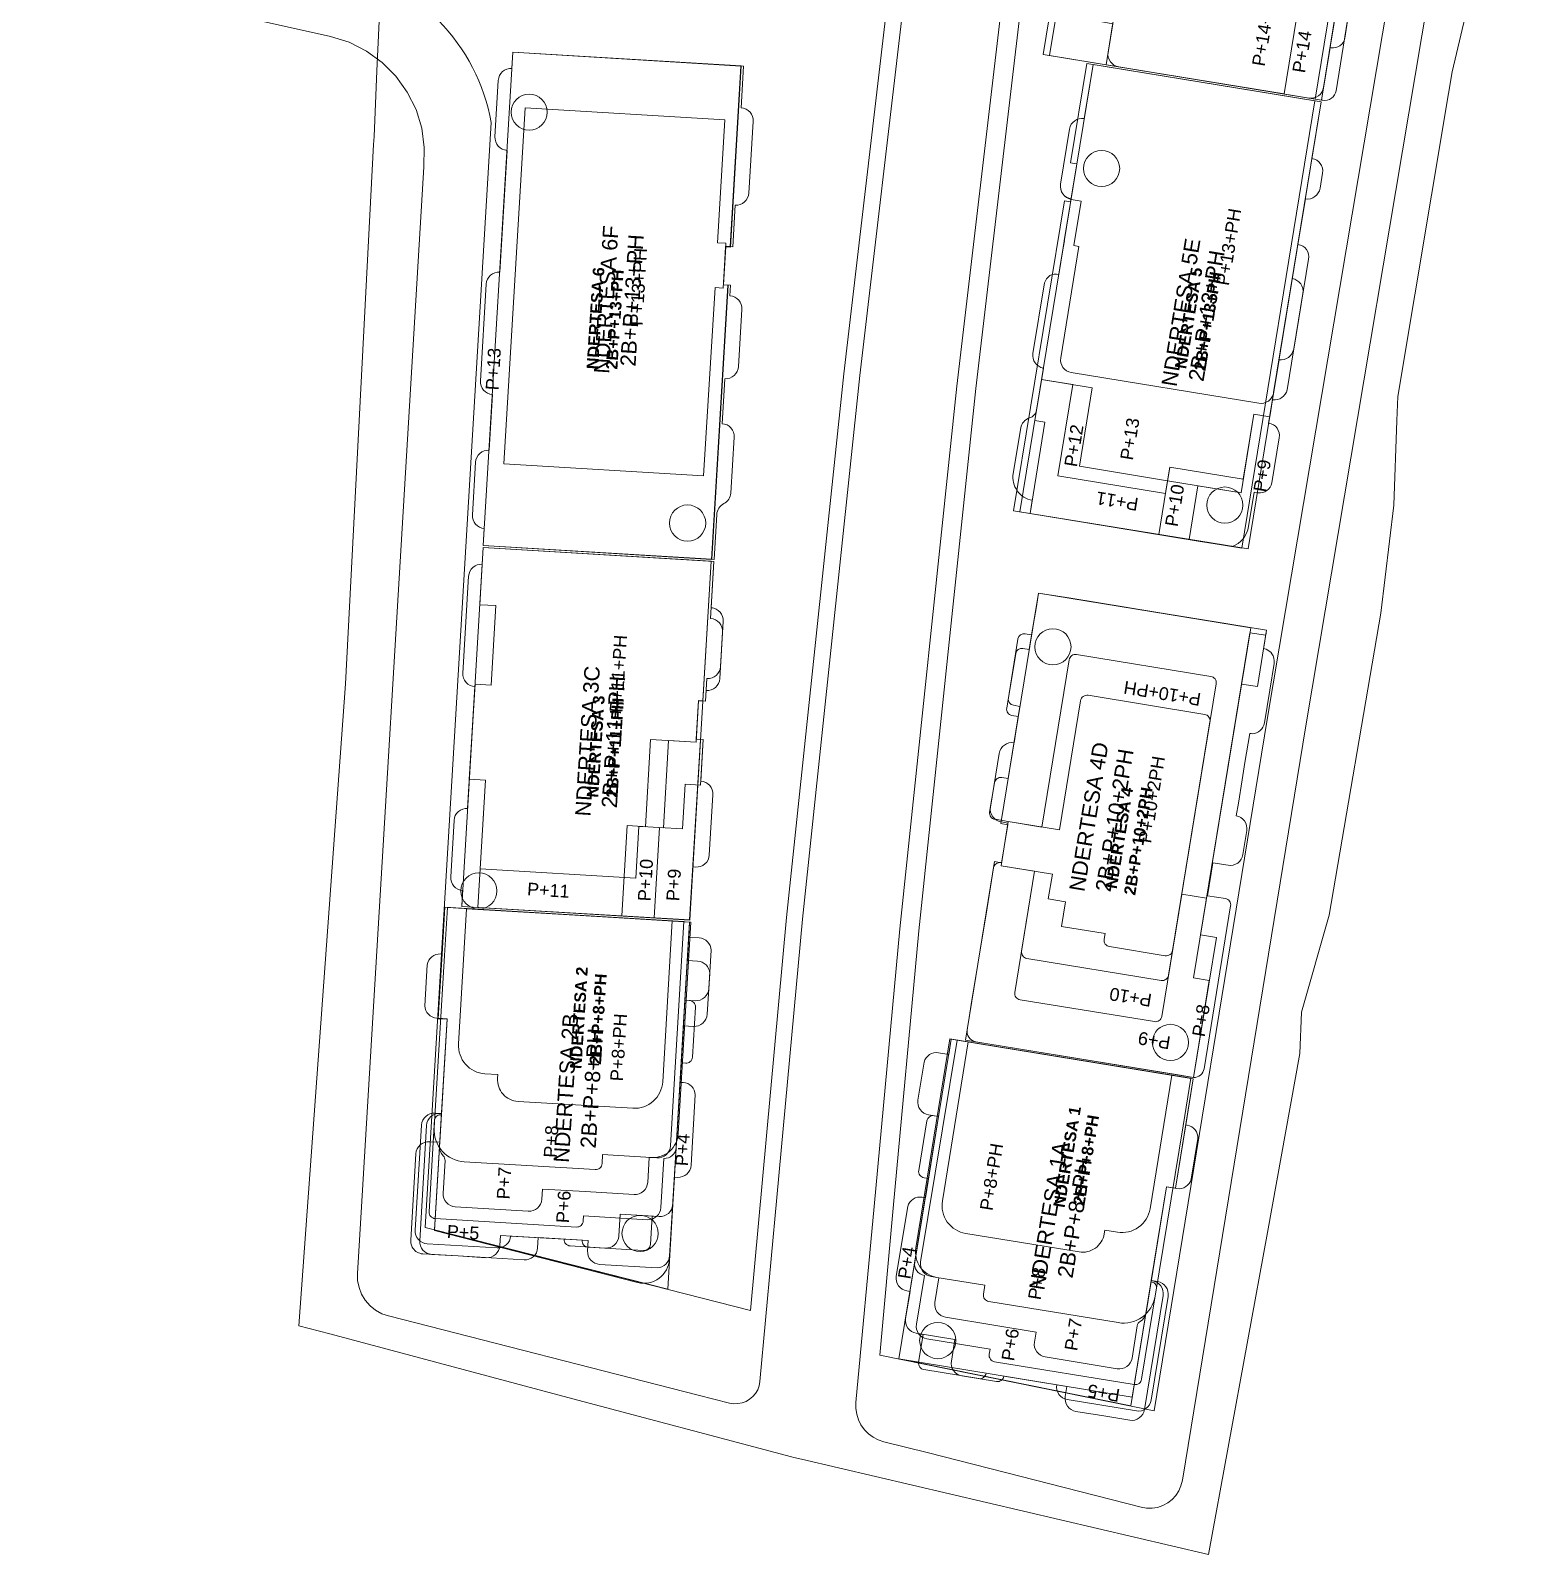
# Model space of a CAD drawing. Header units: metres. Extents: x 7511332 to 7511470, y 4692177 to 4692416.
# Drawn here: x 7511332.3 to 7511448.2, y 4692176.9 to 4692295.6 of the extents above; entities that cross this region are included whole.
import ezdxf

# ---------------------------------------------------------------- set-up
doc = ezdxf.new("R2010")
doc.units = ezdxf.units.M
doc.linetypes.add('Long Dashed', pattern=[5291.666508, 3174.999952, -2116.666555])
for name, color, linetype, lineweight, true_color in [('2D Drafting - General_Pen_No__106', 171, 'Continuous', 0, 0xaaaaff), ('2D Drafting - General_Pen_No__112', 7, 'Continuous', 0, 0xd5aaaa), ('A - Situacioni_Pen_No__103', 7, 'Continuous', 0, 0xffcc99), ('A - Situacioni_Pen_No__104', 7, 'Continuous', 0, 0x96e196), ('Drawing & Figure_Pen_No__112', 7, 'Continuous', 0, 0xd5aaaa)]:
    doc.layers.add(name, color=color, linetype=linetype, lineweight=lineweight, true_color=true_color)
for name, color, linetype, lineweight in [('A - Ndertesa 5 - 2D Drafting - General_Pen_No__20', 1, 'Continuous', 0), ('A - Situacioni 2D_Pen_No__42', 8, 'Continuous', 0), ('etazhat', 8, 'Continuous', 0), ('ParcRePo', 7, 'Continuous', 0), ('perdhesa projekt', 1, 'Continuous', 0), ('urbanizem', 1, 'Continuous', 0)]:
    doc.layers.add(name, color=color, linetype=linetype, lineweight=lineweight)
doc.styles.add('GENERATED_STYLE_1', font='arial.ttf')
doc.styles.add('GENERATED_STYLE_6', font='arialbd.ttf')

msp = doc.modelspace()

# ---------------------------------------------------------------- linework, layer by layer
at = {"layer": '2D Drafting - General_Pen_No__106', "color": 161, "linetype": 'Continuous', "true_color": 0xaaaaff}
for points in [[(7511432.85, 4692290.18), (7511436.18, 4692310.51), (7511415.01, 4692313.97), (7511411.68, 4692293.64)], [(7511432.85, 4692290.18), (7511436.18, 4692310.51), (7511415.01, 4692313.97), (7511411.68, 4692293.64)], [(7511387.64, 4692292.83), (7511386.8, 4692278.76), (7511386.46, 4692278.78), (7511386.28, 4692275.79), (7511386.62, 4692275.77), (7511385.34, 4692254.4), (7511367.58, 4692255.47), (7511369.88, 4692293.9)], [(7511387.64, 4692292.83), (7511386.8, 4692278.76), (7511386.46, 4692278.78), (7511386.28, 4692275.79), (7511386.62, 4692275.77), (7511385.34, 4692254.4), (7511367.58, 4692255.47), (7511369.88, 4692293.9)], [(7511432.83, 4692290.03), (7511415.07, 4692292.94), (7511409.37, 4692258.1), (7511427.14, 4692255.21)], [(7511432.83, 4692290.03), (7511415.07, 4692292.94), (7511409.37, 4692258.1), (7511427.14, 4692255.21)], [(7511385.33, 4692254.25), (7511383.66, 4692226.31), (7511365.9, 4692227.37), (7511367.57, 4692255.32)], [(7511385.33, 4692254.25), (7511383.66, 4692226.31), (7511365.9, 4692227.37), (7511367.57, 4692255.32)], [(7511422.89, 4692214.04), (7511424.12, 4692221.59), (7511422.89, 4692221.79), (7511427.35, 4692249.08), (7511410.82, 4692251.78), (7511407.88, 4692233.82), (7511408.42, 4692233.73), (7511407.94, 4692230.77), (7511407.4, 4692230.86), (7511405.12, 4692216.95)], [(7511422.89, 4692214.04), (7511424.12, 4692221.59), (7511422.89, 4692221.79), (7511427.35, 4692249.08), (7511410.82, 4692251.78), (7511407.88, 4692233.82), (7511408.42, 4692233.73), (7511407.94, 4692230.77), (7511407.4, 4692230.86), (7511405.12, 4692216.95)], [(7511383.65, 4692226.15), (7511381.94, 4692197.54), (7511363.78, 4692202.17), (7511364.76, 4692218.62), (7511364.07, 4692218.66), (7511364.58, 4692227.3)], [(7511383.65, 4692226.15), (7511381.94, 4692197.54), (7511363.78, 4692202.17), (7511364.76, 4692218.62), (7511364.07, 4692218.66), (7511364.58, 4692227.3)], [(7511418, 4692188.45), (7511420.79, 4692205.52), (7511421.48, 4692205.41), (7511422.87, 4692213.94), (7511404.02, 4692217.02), (7511399.95, 4692192.11)], [(7511418, 4692188.45), (7511420.79, 4692205.52), (7511421.48, 4692205.41), (7511422.87, 4692213.94), (7511404.02, 4692217.02), (7511399.95, 4692192.11)]]:
    msp.add_lwpolyline(points, close=True, dxfattribs=at)
at = {"layer": '2D Drafting - General_Pen_No__112', "color": 9, "linetype": 'Continuous', "true_color": 0xd5aaaa}
for points in [[(7511433.05, 4692309.65), (7511418.19, 4692312.08), (7511415.61, 4692296.29), (7511416.6, 4692296.13), (7511416.08, 4692292.92), (7511429.94, 4692290.66)], [(7511386.4, 4692288.65), (7511370.83, 4692289.58), (7511369.17, 4692261.83), (7511384.74, 4692260.9), (7511385.63, 4692275.57), (7511386.27, 4692275.54), (7511386.48, 4692279.03), (7511385.83, 4692279.07)]]:
    msp.add_lwpolyline(points, close=True, dxfattribs=at)
for points in [[(7511416.58, 4692296.03), (7511416.08, 4692292.92), (7511432.85, 4692290.18), (7511432.95, 4692290.17, 0.414214), (7511433.99, 4692290.91), (7511435.12, 4692297.86, 0.414214)], [(7511416.58, 4692296.03), (7511416.08, 4692292.92), (7511432.85, 4692290.18), (7511433.52, 4692294.28), (7511433.62, 4692294.26, 0.414214), (7511434.66, 4692295), (7511435.12, 4692297.86, 0.414214)]]:
    msp.add_lwpolyline(points, format="xyb", dxfattribs=at)
msp.add_lwpolyline([(7511416.58, 4692296.03), (7511416.08, 4692292.92), (7511432.85, 4692290.18), (7511433.56, 4692294.52), (7511434.02, 4692297.33)], dxfattribs=at)
for points in [[(7511369.81, 4692292.65, 0.414069), (7511368.75, 4692291.71), (7511368.49, 4692287.32, 0.414214), (7511369.43, 4692286.26), (7511368.86, 4692276.78, 0.414214), (7511367.8, 4692275.84), (7511367.35, 4692268.3, 0.414214), (7511368.29, 4692267.25), (7511368.03, 4692262.9, 0.414214), (7511366.97, 4692261.97), (7511366.73, 4692257.87, 0.414214), (7511367.66, 4692256.81), (7511367.58, 4692255.47), (7511385.55, 4692254.39), (7511385.76, 4692257.9, -0.267946), (7511386.31, 4692258.74, 0.267946), (7511386.86, 4692259.57), (7511387.12, 4692263.91, 0.414214), (7511386.18, 4692264.97), (7511386.39, 4692268.47, 0.414214), (7511387.45, 4692269.43), (7511387.72, 4692273.87, 0.4142), (7511386.78, 4692274.93), (7511386.83, 4692275.75), (7511386.28, 4692275.79), (7511386.46, 4692278.78), (7511387.01, 4692278.75), (7511387.2, 4692281.99, 0.414214), (7511388.26, 4692282.93), (7511388.6, 4692288.52, 0.414214), (7511387.66, 4692289.58), (7511387.85, 4692292.82), (7511369.88, 4692293.9)], [(7511425.9, 4692255.4, 0.267805), (7511427.17, 4692256.95), (7511427.61, 4692259.63), (7511427.91, 4692259.58, 0.381696), (7511428.99, 4692260.36), (7511429.57, 4692263.87, 0.414214), (7511428.74, 4692265.02), (7511429.55, 4692269.95, 0.39865), (7511430.69, 4692270.78), (7511431.84, 4692277.78, 0.437201), (7511431.02, 4692278.93), (7511431.6, 4692282.48, 0.414233), (7511432.74, 4692283.31), (7511432.94, 4692284.49, 0.414186), (7511432.11, 4692285.64), (7511432.83, 4692290.03), (7511428.88, 4692290.68), (7511415.07, 4692292.94), (7511414.38, 4692288.74, 0.413546), (7511413.23, 4692287.92), (7511412.53, 4692283.62, 0.414214), (7511413.36, 4692282.48), (7511413.31, 4692282.19), (7511412.82, 4692279.22), (7511412.83, 4692279.22), (7511412.74, 4692278.68), (7511412.4, 4692276.6, 0.420039), (7511411.29, 4692275.94), (7511410.38, 4692270.45, 0.414214), (7511411.2, 4692269.3), (7511410.67, 4692266.06, -0.284894), (7511410.12, 4692265.42, 0.281824), (7511409.43, 4692264.64), (7511408.85, 4692261.08, 0.414217), (7511410.33, 4692259.01), (7511410.16, 4692257.97), (7511423.25, 4692255.83)], [(7511415.07, 4692292.94), (7511414.38, 4692288.74, 0.413546), (7511413.23, 4692287.92), (7511412.53, 4692283.62, 0.414214), (7511413.36, 4692282.48), (7511413.31, 4692282.19), (7511412.82, 4692279.22), (7511412.83, 4692279.22), (7511412.74, 4692278.68), (7511412.4, 4692276.6, 0.420039), (7511411.29, 4692275.94), (7511410.38, 4692270.45, 0.414214), (7511411.2, 4692269.3), (7511410.53, 4692265.21), (7511411.32, 4692265.08), (7511410.16, 4692257.97), (7511420.18, 4692256.33), (7511420.86, 4692260.53), (7511426.59, 4692259.59), (7511427.59, 4692265.71), (7511428.82, 4692265.51), (7511429.04, 4692266.84, 0.39865), (7511430.18, 4692267.62), (7511431.41, 4692275.12, 0.414214), (7511430.58, 4692276.27), (7511431.6, 4692282.48, 0.414233), (7511432.74, 4692283.31), (7511432.94, 4692284.49, 0.414186), (7511432.11, 4692285.64), (7511432.83, 4692290.03), (7511428.88, 4692290.68)], [(7511415.07, 4692292.94), (7511414.38, 4692288.74, 0.413546), (7511413.23, 4692287.92), (7511412.53, 4692283.62, 0.414214), (7511413.36, 4692282.48), (7511413.31, 4692282.19), (7511412.82, 4692279.22), (7511412.83, 4692279.22), (7511412.74, 4692278.68), (7511412.4, 4692276.6, 0.420039), (7511411.29, 4692275.94), (7511410.38, 4692270.45, 0.414214), (7511411.2, 4692269.3), (7511410.53, 4692265.21), (7511411.32, 4692265.08), (7511410.16, 4692257.97), (7511422.55, 4692255.95), (7511423.23, 4692260.14), (7511426.59, 4692259.59), (7511427.59, 4692265.71), (7511428.82, 4692265.51), (7511429.04, 4692266.84, 0.39865), (7511430.18, 4692267.62), (7511431.41, 4692275.12, 0.414214), (7511430.58, 4692276.27), (7511431.6, 4692282.48, 0.414233), (7511432.74, 4692283.31), (7511432.94, 4692284.49, 0.414186), (7511432.11, 4692285.64), (7511432.83, 4692290.03), (7511428.88, 4692290.68)], [(7511415.07, 4692292.94), (7511414.38, 4692288.74, 0.413546), (7511413.23, 4692287.92), (7511412.53, 4692283.62, 0.414214), (7511413.36, 4692282.48), (7511413.31, 4692282.19), (7511412.82, 4692279.22), (7511412.83, 4692279.22), (7511412.74, 4692278.68), (7511412.4, 4692276.6, 0.420039), (7511411.29, 4692275.94), (7511410.38, 4692270.45, 0.414214), (7511411.2, 4692269.3), (7511411.06, 4692268.41), (7511415, 4692267.77), (7511414.02, 4692261.65), (7511420.86, 4692260.53), (7511421.04, 4692261.59), (7511426.76, 4692260.66), (7511427.59, 4692265.71), (7511428.82, 4692265.51), (7511429.04, 4692266.84, 0.39865), (7511430.18, 4692267.62), (7511431.41, 4692275.12, 0.414214), (7511430.58, 4692276.27), (7511431.6, 4692282.48, 0.414233), (7511432.74, 4692283.31), (7511432.94, 4692284.49, 0.414186), (7511432.11, 4692285.64), (7511432.83, 4692290.03), (7511428.88, 4692290.68)], [(7511415.07, 4692292.94), (7511414.38, 4692288.74, 0.413546), (7511413.23, 4692287.92), (7511412.53, 4692283.62, 0.414214), (7511413.36, 4692282.48), (7511413.31, 4692282.19), (7511412.82, 4692279.22), (7511412.83, 4692279.22), (7511412.74, 4692278.68), (7511412.4, 4692276.6, 0.420039), (7511411.29, 4692275.94), (7511410.38, 4692270.45, 0.414214), (7511411.2, 4692269.3), (7511411.06, 4692268.41), (7511413.48, 4692268.02), (7511412.32, 4692260.91), (7511420.7, 4692259.54), (7511421.04, 4692261.59), (7511426.76, 4692260.66), (7511427.59, 4692265.71), (7511428.82, 4692265.51), (7511429.04, 4692266.84, 0.39865), (7511430.18, 4692267.62), (7511431.41, 4692275.12, 0.414214), (7511430.58, 4692276.27), (7511431.6, 4692282.48, 0.414233), (7511432.74, 4692283.31), (7511432.94, 4692284.49, 0.414186), (7511432.11, 4692285.64), (7511432.83, 4692290.03), (7511428.88, 4692290.68)], [(7511415.07, 4692292.94), (7511414.38, 4692288.74, 0.413546), (7511413.23, 4692287.92), (7511412.53, 4692283.62, 0.387528), (7511413.35, 4692282.44), (7511414.14, 4692282.31), (7511413.57, 4692278.84), (7511413.97, 4692278.78), (7511412.55, 4692270.1, 0.414214), (7511413.37, 4692268.95), (7511427.98, 4692266.56, 0.414214), (7511429.13, 4692267.39), (7511432.83, 4692290.03)], [(7511383.66, 4692226.3), (7511383.91, 4692230.45), (7511384.12, 4692230.43, 0.414214), (7511385.18, 4692231.37), (7511385.46, 4692236.06, 0.414214), (7511384.52, 4692237.12), (7511384.71, 4692240.37), (7511384.16, 4692240.4), (7511384.34, 4692243.39), (7511384.89, 4692243.36), (7511384.94, 4692244.18, 0.4142), (7511386, 4692245.12), (7511386.26, 4692249.56, 0.414214), (7511385.33, 4692250.62), (7511385.54, 4692254.24), (7511367.57, 4692255.32), (7511367.5, 4692254.02, 0.414214), (7511366.44, 4692253.08), (7511365.99, 4692245.54, 0.414214), (7511366.93, 4692244.49), (7511366.36, 4692235, 0.414214), (7511365.3, 4692234.07), (7511365.04, 4692229.67, 0.414069), (7511365.97, 4692228.61), (7511365.9, 4692227.37)], [(7511385.54, 4692254.24), (7511385.33, 4692250.65, -0.400678), (7511386.26, 4692249.56), (7511386, 4692245.12, -0.4142), (7511384.94, 4692244.18), (7511384.89, 4692243.36), (7511384.34, 4692243.39), (7511384.15, 4692240.15), (7511380.61, 4692240.36), (7511380.2, 4692233.57), (7511379.7, 4692233.6), (7511379.46, 4692229.56), (7511367.33, 4692230.29), (7511367.74, 4692237.19), (7511366.49, 4692237.27), (7511366.94, 4692244.69), (7511368.19, 4692244.61), (7511368.56, 4692250.8), (7511367.31, 4692250.87), (7511367.57, 4692255.32)], [(7511385.54, 4692254.24), (7511385.33, 4692250.65, -0.400678), (7511386.26, 4692249.56), (7511386, 4692245.12, -0.4142), (7511384.94, 4692244.18), (7511384.89, 4692243.36), (7511384.34, 4692243.39), (7511384.15, 4692240.15), (7511382, 4692240.28), (7511381.6, 4692233.49), (7511378.79, 4692233.66), (7511378.37, 4692226.62), (7511367.15, 4692227.29), (7511367.74, 4692237.19), (7511366.49, 4692237.27), (7511366.94, 4692244.69), (7511368.19, 4692244.61), (7511368.56, 4692250.8), (7511367.31, 4692250.87), (7511367.57, 4692255.32)], [(7511385.54, 4692254.24), (7511385.28, 4692249.8, -0.400678), (7511386.22, 4692248.74), (7511386.05, 4692246.05, -0.4142), (7511385, 4692245.11), (7511384.89, 4692243.36), (7511384.34, 4692243.39), (7511384.16, 4692240.4), (7511384.71, 4692240.37), (7511384.5, 4692236.82), (7511383.3, 4692236.89), (7511383.09, 4692233.4), (7511381.3, 4692233.51), (7511380.88, 4692226.47), (7511367.15, 4692227.29), (7511367.74, 4692237.19), (7511366.49, 4692237.27), (7511366.94, 4692244.69), (7511368.19, 4692244.61), (7511368.56, 4692250.8), (7511367.31, 4692250.87), (7511367.57, 4692255.32)], [(7511421.7, 4692214.24), (7511422.89, 4692214.04, 0.377964), (7511423.71, 4692214.72), (7511425.78, 4692227.4, 0.414214), (7511425.37, 4692227.97), (7511423.98, 4692228.2), (7511424.4, 4692230.77), (7511425.59, 4692230.57, 0.414214), (7511426.74, 4692231.4), (7511427.04, 4692233.27, 0.201513), (7511426.86, 4692234.03, 0.196315), (7511426.22, 4692234.42), (7511426.38, 4692235.41), (7511426.68, 4692237.23), (7511426.89, 4692238.57), (7511427.27, 4692240.84, 0.050382), (7511427.47, 4692240.82, 0.356394), (7511428.41, 4692241.66), (7511428.83, 4692244.22), (7511429.17, 4692246.3, 0.201513), (7511428.99, 4692247.05, 0.144503), (7511428.54, 4692247.4, 0.050382), (7511428.35, 4692247.45), (7511428.36, 4692247.55), (7511428.58, 4692248.88), (7511425.72, 4692249.35), (7511419.8, 4692250.32), (7511413.18, 4692251.4), (7511410.82, 4692251.78), (7511410.65, 4692250.74), (7511410.28, 4692248.53), (7511409.79, 4692248.61, 0.405729), (7511409.22, 4692248.21, 0.007264), (7511409.22, 4692248.19), (7511408.42, 4692243.31), (7511408.34, 4692242.82, 0.414214), (7511408.75, 4692242.24), (7511409.24, 4692242.16), (7511408.91, 4692240.11, 0.414193), (7511407.76, 4692239.29), (7511407.07, 4692235.09, 0.414214), (7511407.9, 4692233.95), (7511408.07, 4692233.92), (7511408.44, 4692233.86), (7511408.42, 4692233.73), (7511407.94, 4692230.77), (7511407.89, 4692230.78, 0.414214), (7511407.32, 4692230.37), (7511406.73, 4692226.77), (7511405.63, 4692220.05), (7511405.41, 4692218.72), (7511405.26, 4692217.79, 0.397078), (7511405.91, 4692216.82), (7511405.91, 4692216.82)], [(7511428.58, 4692248.88), (7511427.86, 4692244.49), (7511426.63, 4692244.69), (7511423.9, 4692228.01), (7511421.98, 4692228.33), (7511420.42, 4692218.8, -0.414214), (7511419.85, 4692218.39), (7511409.39, 4692220.1, -0.414214), (7511408.97, 4692220.67), (7511410.51, 4692230.1), (7511407.9, 4692230.53), (7511408.46, 4692233.98), (7511407.43, 4692234.15, -0.414214), (7511407.01, 4692234.72), (7511407.39, 4692236.99, -0.414214), (7511407.96, 4692237.41), (7511408.45, 4692237.33), (7511409.37, 4692242.95), (7511408.88, 4692243.03, -0.414214), (7511408.47, 4692243.61), (7511409.04, 4692247.08, -0.400299), (7511409.6, 4692247.47), (7511410.1, 4692247.39), (7511410.82, 4692251.78)], [(7511424.66, 4692244.71, 0.414214), (7511424.24, 4692245.28), (7511413.78, 4692246.99, 0.414214), (7511413.21, 4692246.58), (7511411.08, 4692233.55), (7511408.46, 4692233.98), (7511407.9, 4692230.53), (7511410.51, 4692230.1), (7511409.5, 4692223.88, 0.414214), (7511409.91, 4692223.31), (7511420.37, 4692221.6, 0.414214), (7511420.95, 4692222.01)], [(7511424.17, 4692241.75, 0.414214), (7511423.76, 4692242.32), (7511414.68, 4692243.81, 0.414214), (7511414.1, 4692243.39), (7511412.46, 4692233.33), (7511408.46, 4692233.98), (7511407.9, 4692230.53), (7511411.9, 4692229.87), (7511411.58, 4692227.95), (7511412.91, 4692227.73), (7511412.6, 4692225.81), (7511416, 4692225.25), (7511415.93, 4692224.81, 0.414214), (7511416.34, 4692224.23), (7511420.69, 4692223.52, 0.414214), (7511421.26, 4692223.94)]]:
    msp.add_lwpolyline(points, format="xyb", close=True, dxfattribs=at)
at = {"layer": 'A - Ndertesa 5 - 2D Drafting - General_Pen_No__20', "color": 1, "linetype": 'Continuous', "lineweight": 0}
for centre in [(7511371.15, 4692289.24), (7511415.73, 4692284.85), (7511425.33, 4692258.63), (7511383.49, 4692257.23), (7511411.94, 4692247.59), (7511367.23, 4692228.57), (7511421.09, 4692216.77), (7511379.79, 4692201.89), (7511402.97, 4692193.54)]:
    msp.add_circle(centre, 1.41, dxfattribs=at)
at = {"layer": 'A - Situacioni_Pen_No__103', "color": 31, "linetype": 'Long Dashed', "true_color": 0xffcc99, "flags": 128}
msp.add_lwpolyline([(7511337.98, 4692416.01), (7511332.32, 4692303.52), (7511332.33, 4692302.94), (7511332.44, 4692302.37), (7511332.63, 4692301.83), (7511332.9, 4692301.32), (7511333.25, 4692300.86), (7511333.66, 4692300.47), (7511334.14, 4692300.14), (7511334.65, 4692299.88), (7511335.21, 4692299.71), (7511355.68, 4692295.13), (7511357.13, 4692294.68), (7511358.48, 4692294), (7511359.71, 4692293.11), (7511360.78, 4692292.03), (7511361.66, 4692290.8), (7511362.34, 4692289.44), (7511362.78, 4692287.99), (7511362.98, 4692286.48), (7511362.94, 4692284.97), (7511357.78, 4692198.78), (7511357.79, 4692198.22), (7511357.9, 4692197.68), (7511358.1, 4692197.16), (7511358.39, 4692196.68), (7511358.76, 4692196.26), (7511359.19, 4692195.91), (7511359.67, 4692195.64), (7511360.2, 4692195.46), (7511384.32, 4692189.28), (7511386.74, 4692188.67), (7511387.07, 4692188.62), (7511387.4, 4692188.63), (7511387.73, 4692188.69), (7511388.04, 4692188.8), (7511388.32, 4692188.97), (7511388.57, 4692189.18), (7511388.78, 4692189.43), (7511388.95, 4692189.72), (7511389.06, 4692190.03), (7511389.12, 4692190.36), (7511390.45, 4692204.69), (7511392.45, 4692226.37), (7511396.89, 4692268.72), (7511401.87, 4692311.02), (7511402.39, 4692315.02), (7511407.38, 4692353.25), (7511407.96, 4692360.1), (7511408.19, 4692361.93), (7511408.72, 4692363.71), (7511409.53, 4692365.37), (7511410.61, 4692366.88), (7511411.91, 4692368.19), (7511413.42, 4692369.28), (7511415.08, 4692370.1), (7511416.85, 4692370.64), (7511418.69, 4692370.88), (7511420.54, 4692370.82), (7511433.26, 4692369.35), (7511433.9, 4692369.33), (7511434.53, 4692369.42), (7511435.14, 4692369.62), (7511435.7, 4692369.92), (7511436.21, 4692370.32), (7511436.64, 4692370.79), (7511436.98, 4692371.33), (7511437.22, 4692371.92), (7511437.35, 4692372.55), (7511437.38, 4692373.19), (7511437.3, 4692373.82), (7511431.38, 4692400.75)], dxfattribs=at)
msp.add_lwpolyline([(7511419.24, 4692180.48), (7511419.67, 4692180.48), (7511420.09, 4692180.55), (7511420.5, 4692180.69), (7511420.88, 4692180.9), (7511421.22, 4692181.16), (7511421.51, 4692181.48), (7511421.74, 4692181.84), (7511421.91, 4692182.23), (7511422.02, 4692182.66), (7511431.63, 4692241.43), (7511442.91, 4692308.47), (7511443.56, 4692312.28), (7511443.62, 4692312.94), (7511443.57, 4692313.6), (7511443.42, 4692314.24), (7511443.17, 4692314.85), (7511442.83, 4692315.42), (7511442.4, 4692315.92), (7511441.9, 4692316.35), (7511441.34, 4692316.69), (7511440.73, 4692316.94), (7511440.08, 4692317.09), (7511414.19, 4692321.02), (7511413.67, 4692321.06), (7511413.15, 4692321.01), (7511412.65, 4692320.89), (7511412.18, 4692320.68), (7511411.74, 4692320.41), (7511411.36, 4692320.06), (7511411.03, 4692319.66), (7511410.77, 4692319.22), (7511410.59, 4692318.74), (7511410.48, 4692318.23), (7511409.93, 4692314.04), (7511409.42, 4692310.09), (7511404.45, 4692267.88), (7511400.01, 4692225.62), (7511398.01, 4692203.99), (7511396.6, 4692188.71), (7511396.6, 4692188.26), (7511396.66, 4692187.81), (7511396.79, 4692187.38), (7511396.99, 4692186.97), (7511397.26, 4692186.6), (7511397.57, 4692186.28), (7511397.93, 4692186.01), (7511398.33, 4692185.8), (7511398.77, 4692185.66), (7511402.24, 4692184.79), (7511418.81, 4692180.56)], close=True, dxfattribs=at)
msp.add_lwpolyline([(7511419.24, 4692180.48), (7511419.67, 4692180.48), (7511420.09, 4692180.55), (7511420.5, 4692180.69), (7511420.88, 4692180.9), (7511421.22, 4692181.16), (7511421.51, 4692181.48), (7511421.74, 4692181.84), (7511421.91, 4692182.23), (7511422.02, 4692182.66), (7511431.63, 4692241.43), (7511442.91, 4692308.47), (7511443.56, 4692312.28), (7511443.62, 4692312.94), (7511443.57, 4692313.6), (7511443.42, 4692314.24), (7511443.17, 4692314.85), (7511442.83, 4692315.42), (7511442.4, 4692315.92), (7511441.9, 4692316.35), (7511441.34, 4692316.69), (7511440.73, 4692316.94), (7511440.08, 4692317.09), (7511414.19, 4692321.02), (7511413.67, 4692321.06), (7511413.15, 4692321.01), (7511412.65, 4692320.89), (7511412.18, 4692320.68), (7511411.74, 4692320.41), (7511411.36, 4692320.06), (7511411.03, 4692319.66), (7511410.77, 4692319.22), (7511410.59, 4692318.74), (7511410.48, 4692318.23), (7511409.93, 4692314.04), (7511409.42, 4692310.09), (7511404.45, 4692267.88), (7511400.01, 4692225.62), (7511398.01, 4692203.99), (7511396.6, 4692188.71), (7511396.6, 4692188.26), (7511396.66, 4692187.81), (7511396.79, 4692187.38), (7511396.99, 4692186.97), (7511397.26, 4692186.6), (7511397.57, 4692186.28), (7511397.93, 4692186.01), (7511398.33, 4692185.8), (7511398.77, 4692185.66), (7511402.24, 4692184.79), (7511418.81, 4692180.56)], close=True, dxfattribs=at)
at = {"layer": 'A - Situacioni_Pen_No__104', "color": 81, "linetype": 'Long Dashed', "true_color": 0x96e196, "flags": 128}
msp.add_lwpolyline([(7511364.08, 4692296.38, -0.153343), (7511368.19, 4692288.42), (7511363.04, 4692202.36), (7511388.38, 4692195.9), (7511391.2, 4692226.49), (7511395.65, 4692268.86), (7511400.63, 4692311.17), (7511401.16, 4692315.18), (7511406.14, 4692353.38), (7511406.25, 4692354.76), (7511374.5, 4692359.83)], format="xyb", dxfattribs=at)
msp.add_lwpolyline([(7511405.94, 4692267.72), (7511410.9, 4692309.9), (7511411.83, 4692317.01), (7511440.51, 4692312.58), (7511439.9, 4692308.98), (7511428.62, 4692241.93), (7511419.82, 4692188.08), (7511398.45, 4692192.41), (7511399.51, 4692203.85), (7511401.5, 4692225.47)], close=True, dxfattribs=at)
at = {"layer": 'Drawing & Figure_Pen_No__112', "color": 9, "linetype": 'Continuous', "true_color": 0xd5aaaa}
msp.add_lwpolyline([(7511417, 4692308.51), (7511415.58, 4692299.83, 0.414218), (7511416.41, 4692298.68), (7511417, 4692298.59), (7511416.24, 4692293.91, 0.414214), (7511417.06, 4692292.76), (7511431.87, 4692290.34, 0.414214), (7511433.02, 4692291.17), (7511433.77, 4692295.8), (7511434.63, 4692301.05, 0.014419), (7511434.63, 4692301.08), (7511435.36, 4692305.51)], format="xyb", dxfattribs=at)
for points in [[(7511371.81, 4692200.77), (7511371.86, 4692201.57), (7511375.75, 4692201.33), (7511375.7, 4692200.53, 0.414214), (7511376.64, 4692199.48), (7511381.13, 4692199.21, 0.386613), (7511382.09, 4692200.15), (7511382.14, 4692200.95), (7511383.16, 4692218.07), (7511383.96, 4692218.02, 0.414214), (7511385.02, 4692218.96), (7511385.21, 4692222.15, 0.386613), (7511384.27, 4692223.11), (7511383.47, 4692223.16), (7511383.65, 4692226.15), (7511364.58, 4692227.3), (7511364.37, 4692223.65), (7511364.25, 4692223.66, 0.386613), (7511363.21, 4692222.82), (7511363.02, 4692219.63, 0.386613), (7511363.97, 4692218.67), (7511364.76, 4692218.62), (7511364.19, 4692208.99), (7511363.39, 4692209.03, 0.414213), (7511362.33, 4692208.1), (7511361.93, 4692201.36, 0.07591), (7511361.96, 4692201.06, 0.084682), (7511362.09, 4692200.75, 0.236734), (7511362.87, 4692200.3), (7511365.61, 4692200.14), (7511370.75, 4692199.83, 0.414214)], [(7511369.71, 4692201.69, -0.414214), (7511368.65, 4692200.76), (7511363.21, 4692201.08, -0.414214), (7511362.28, 4692202.14), (7511362.77, 4692210.32, -0.414213), (7511363.82, 4692211.26), (7511364.32, 4692211.23), (7511364.76, 4692218.62), (7511363.97, 4692218.67, -0.386613), (7511363.02, 4692219.63), (7511363.21, 4692222.82, -0.386613), (7511364.25, 4692223.66), (7511364.37, 4692223.65), (7511364.58, 4692227.3), (7511383.65, 4692226.15), (7511383.58, 4692224.96), (7511384.38, 4692224.91, -0.386613), (7511385.32, 4692223.95), (7511385.14, 4692220.96, -0.414214), (7511384.08, 4692220.02), (7511383.28, 4692220.07), (7511382.94, 4692214.38), (7511382.33, 4692204.14, -0.414214), (7511381.27, 4692203.21), (7511378.23, 4692203.39), (7511378.13, 4692201.69, -0.414214), (7511377.07, 4692200.75), (7511374.34, 4692200.92, -0.414214), (7511373.87, 4692201.44)], [(7511368.87, 4692200.94, -0.414214), (7511367.81, 4692200), (7511365.61, 4692200.14), (7511363.57, 4692200.26, -0.414214), (7511362.63, 4692201.32), (7511363.16, 4692210.3, -0.414214), (7511364.22, 4692211.24), (7511364.32, 4692211.23), (7511364.76, 4692218.62), (7511363.97, 4692218.67, -0.386613), (7511363.02, 4692219.63), (7511363.21, 4692222.82, -0.386613), (7511364.25, 4692223.66), (7511364.37, 4692223.65), (7511364.58, 4692227.3), (7511383.65, 4692226.15), (7511383.58, 4692224.96), (7511384.38, 4692224.91, -0.386613), (7511385.32, 4692223.95), (7511385.14, 4692220.96, -0.414214), (7511384.08, 4692220.02), (7511383.28, 4692220.07), (7511382.9, 4692213.66), (7511383.15, 4692213.65, -0.386613), (7511384.09, 4692212.69), (7511383.77, 4692207.2, -0.414214), (7511382.71, 4692206.26), (7511382.46, 4692206.28), (7511382.33, 4692204.14, -0.414214), (7511381.27, 4692203.21), (7511380.72, 4692203.24), (7511380.59, 4692201.04, -0.414214), (7511380.06, 4692200.57), (7511375.74, 4692200.83, -0.414214), (7511375.27, 4692201.36), (7511368.91, 4692201.74)], [(7511363.83, 4692203.05, -0.414214), (7511363.36, 4692203.58), (7511363.79, 4692210.76, -0.414214), (7511364.32, 4692211.13), (7511364.76, 4692218.62), (7511363.97, 4692218.67, -0.386613), (7511363.02, 4692219.63), (7511363.21, 4692222.82, -0.386613), (7511364.25, 4692223.66), (7511364.37, 4692223.65), (7511364.58, 4692227.3), (7511383.65, 4692226.15), (7511383.28, 4692220.07), (7511383.63, 4692220.04, -0.414214), (7511384.1, 4692219.52), (7511383.87, 4692215.62, -0.414214), (7511383.34, 4692215.15), (7511382.99, 4692215.17), (7511382.94, 4692214.38), (7511382.6, 4692208.59, -0.414214), (7511381.64, 4692207.74), (7511381.41, 4692203.9, -0.414214), (7511380.36, 4692202.96), (7511375.39, 4692203.26), (7511375.36, 4692202.86, -0.414214), (7511374.83, 4692202.39)], [(7511366.1, 4692207.47, -0.414214), (7511363.75, 4692210.11), (7511364.56, 4692223.54), (7511364.78, 4692227.28), (7511383.75, 4692226.15), (7511382.76, 4692209.68, -0.414214), (7511380.65, 4692207.8), (7511376.87, 4692208.03), (7511376.83, 4692207.33, -0.414214), (7511376.3, 4692206.86)], [(7511365.39, 4692203.96, -0.414214), (7511364.45, 4692205.01), (7511364.6, 4692207.56, 0.213422), (7511364.46, 4692207.94, -0.213422), (7511364.17, 4692208.71), (7511364.76, 4692218.62), (7511364.07, 4692218.66), (7511364.37, 4692223.65), (7511364.58, 4692227.3), (7511383.2, 4692226.18), (7511382.15, 4692208.71, -0.414214), (7511381.1, 4692207.77), (7511380.5, 4692207.81), (7511380.38, 4692205.86, -0.414214), (7511379.32, 4692204.93), (7511375.5, 4692205.15), (7511372.19, 4692205.35), (7511372.14, 4692204.55, -0.414214), (7511371.08, 4692203.62)], [(7511381.55, 4692213.71, -0.414214), (7511379.22, 4692211.64), (7511370.29, 4692212.17, -0.414214), (7511368.69, 4692213.98), (7511368.71, 4692214.27), (7511367.71, 4692214.33, -0.414214), (7511365.65, 4692216.66), (7511366.28, 4692227.19), (7511382.3, 4692226.24)], [(7511412.9, 4692189.18, 0.414214), (7511413.72, 4692188.03), (7511415.9, 4692187.67), (7511417.92, 4692187.34, 0.414214), (7511419.07, 4692188.17), (7511420.52, 4692197.05, 0.414214), (7511419.69, 4692198.2), (7511419.59, 4692198.22), (7511420.79, 4692205.52), (7511421.58, 4692205.39, 0.386613), (7511422.71, 4692206.12), (7511423.23, 4692209.28, 0.386613), (7511422.4, 4692210.32), (7511422.28, 4692210.34), (7511422.87, 4692213.94), (7511404.02, 4692217.02), (7511403.83, 4692215.84), (7511403.04, 4692215.97, 0.386613), (7511401.91, 4692215.24), (7511401.42, 4692212.28, 0.414214), (7511402.25, 4692211.13), (7511403.04, 4692211), (7511402.01, 4692204.67), (7511401.76, 4692204.71, 0.386613), (7511400.63, 4692203.99), (7511399.74, 4692198.56, 0.414214), (7511400.56, 4692197.41), (7511400.81, 4692197.37), (7511400.47, 4692195.26, 0.414214), (7511401.29, 4692194.12), (7511401.84, 4692194.03), (7511401.48, 4692191.86, 0.414214), (7511401.89, 4692191.28), (7511406.17, 4692190.58, 0.414214), (7511406.74, 4692191), (7511413.03, 4692189.97)], [(7511412.24, 4692190.1, 0.414214), (7511413.06, 4692188.95), (7511418.44, 4692188.07, 0.414214), (7511419.59, 4692188.9), (7511420.91, 4692196.99, 0.414213), (7511420.09, 4692198.14), (7511419.59, 4692198.22), (7511420.79, 4692205.52), (7511421.58, 4692205.39, 0.386613), (7511422.71, 4692206.12), (7511423.23, 4692209.28, 0.386613), (7511422.4, 4692210.32), (7511422.28, 4692210.34), (7511422.87, 4692213.94), (7511404.02, 4692217.02), (7511403.83, 4692215.84), (7511403.04, 4692215.97, 0.386613), (7511401.91, 4692215.24), (7511401.42, 4692212.28, 0.414214), (7511402.25, 4692211.13), (7511403.04, 4692211), (7511402.12, 4692205.38), (7511400.47, 4692195.26, 0.414214), (7511401.29, 4692194.12), (7511404.3, 4692193.62), (7511404.03, 4692191.95, 0.414214), (7511404.85, 4692190.8), (7511407.55, 4692190.36, 0.414214), (7511408.12, 4692190.77)], [(7511418.27, 4692190.12, 0.414214), (7511418.85, 4692190.54), (7511420.01, 4692197.64, 0.414214), (7511419.58, 4692198.12), (7511420.79, 4692205.52), (7511421.58, 4692205.39, 0.386613), (7511422.71, 4692206.12), (7511423.23, 4692209.28, 0.386613), (7511422.4, 4692210.32), (7511422.28, 4692210.34), (7511422.87, 4692213.94), (7511404.02, 4692217.02), (7511403.04, 4692211), (7511402.69, 4692211.06, 0.414214), (7511402.12, 4692210.65), (7511401.49, 4692206.8, 0.414214), (7511401.9, 4692206.23), (7511402.25, 4692206.17), (7511402.12, 4692205.38), (7511401.18, 4692199.66, 0.414214), (7511401.93, 4692198.62), (7511401.31, 4692194.82, 0.414214), (7511402.13, 4692193.67), (7511407.05, 4692192.87), (7511406.98, 4692192.48, 0.414214), (7511407.4, 4692191.9)], [(7511417.03, 4692194.94, 0.414214), (7511419.9, 4692197), (7511422.07, 4692210.28), (7511422.68, 4692213.98), (7511403.92, 4692217.04), (7511401.26, 4692200.76, 0.414214), (7511402.91, 4692198.46), (7511406.65, 4692197.85), (7511406.53, 4692197.16, 0.414214), (7511406.95, 4692196.59)], [(7511416.95, 4692191.35, 0.414214), (7511418.1, 4692192.18), (7511418.51, 4692194.7, -0.213422), (7511418.74, 4692195.04, 0.213422), (7511419.19, 4692195.72), (7511420.79, 4692205.52), (7511421.48, 4692205.41), (7511422.28, 4692210.34), (7511422.87, 4692213.94), (7511404.47, 4692216.95), (7511401.64, 4692199.68, 0.414214), (7511402.47, 4692198.53), (7511403.06, 4692198.44), (7511402.75, 4692196.51, 0.414214), (7511403.57, 4692195.36), (7511407.35, 4692194.75), (7511410.63, 4692194.21), (7511410.5, 4692193.42, 0.414214), (7511411.33, 4692192.27)], [(7511403.33, 4692204.42, 0.414214), (7511405.15, 4692201.89), (7511413.98, 4692200.45, 0.414214), (7511415.93, 4692201.85), (7511415.98, 4692202.15), (7511416.97, 4692201.99, 0.414214), (7511419.5, 4692203.81), (7511421.2, 4692214.22), (7511405.35, 4692216.81)]]:
    msp.add_lwpolyline(points, format="xyb", close=True, dxfattribs=at)
at = {"layer": 'ParcRePo', "flags": 128}
msp.add_lwpolyline([(7511448.2, 4692314.28), (7511443.03, 4692292.38), (7511442.75, 4692290.68), (7511438.79, 4692267.09), (7511438.72, 4692265.22), (7511438.48, 4692258.63), (7511437.47, 4692250.21), (7511433.45, 4692226.69), (7511431.29, 4692219.14), (7511431.17, 4692215.91), (7511428.64, 4692201.97), (7511424.05, 4692176.88), (7511392.37, 4692184.3), (7511391.77, 4692184.44), (7511391.75, 4692184.44), (7511391.59, 4692184.48), (7511374.17, 4692189.12), (7511355.62, 4692194.06), (7511353.22, 4692194.68), (7511356.02, 4692233.29), (7511356.85, 4692244.71), (7511357.26, 4692252.69), (7511359.04, 4692286.71), (7511359.07, 4692287.34), (7511359.3, 4692292.47), (7511359.65, 4692300.23)], dxfattribs=at)
at = {"layer": 'perdhesa projekt', "flags": 128}
for points in [[(7511436.18, 4692310.51), (7511415.01, 4692313.97), (7511411.68, 4692293.64), (7511432.85, 4692290.18)], [(7511386.62, 4692275.77), (7511386.28, 4692275.79), (7511386.46, 4692278.78), (7511386.8, 4692278.76), (7511387.64, 4692292.83), (7511369.88, 4692293.9), (7511367.58, 4692255.47), (7511385.34, 4692254.4)], [(7511432.83, 4692290.03), (7511415.07, 4692292.94), (7511409.37, 4692258.11), (7511425.11, 4692255.54), (7511427.14, 4692255.21)], [(7511385.33, 4692254.25), (7511367.57, 4692255.32), (7511365.9, 4692227.37), (7511383.66, 4692226.31)], [(7511427.35, 4692249.08), (7511410.82, 4692251.78), (7511407.88, 4692233.82), (7511408.42, 4692233.73), (7511407.94, 4692230.77), (7511407.4, 4692230.86), (7511405.12, 4692216.95), (7511422.89, 4692214.04), (7511424.12, 4692221.59), (7511422.89, 4692221.79)], [(7511383.65, 4692226.15), (7511364.58, 4692227.3), (7511364.07, 4692218.66), (7511364.76, 4692218.62), (7511363.78, 4692202.17), (7511381.94, 4692197.54)], [(7511420.79, 4692205.52), (7511421.48, 4692205.41), (7511422.87, 4692213.94), (7511404.02, 4692217.02), (7511399.95, 4692192.11), (7511418, 4692188.45)]]:
    msp.add_lwpolyline(points, close=True, dxfattribs=at)
at = {"layer": 'urbanizem', "linetype": 'Continuous', "flags": 128}
for points in [[(7511432.36, 4692290.26), (7511435.68, 4692310.59), (7511427.74, 4692311.89), (7511427.89, 4692312.83), (7511423.15, 4692313.6), (7511423, 4692312.67), (7511414.51, 4692314.05), (7511411.19, 4692293.72)], [(7511387.67, 4692292.84), (7511386.82, 4692278.73), (7511386.45, 4692278.75), (7511386.28, 4692275.79), (7511386.64, 4692275.77), (7511385.37, 4692254.41), (7511367.58, 4692255.47), (7511369.88, 4692293.9)], [(7511426.64, 4692255.28), (7511432.34, 4692290.11), (7511414.57, 4692293.02), (7511413.31, 4692285.3), (7511413.8, 4692285.22), (7511413.32, 4692282.26), (7511412.83, 4692282.34), (7511408.88, 4692258.18)], [(7511385.33, 4692254.26), (7511367.57, 4692255.32), (7511365.9, 4692227.37), (7511383.65, 4692226.31), (7511384.5, 4692240.38), (7511384.16, 4692240.4), (7511384.34, 4692243.4), (7511384.68, 4692243.38)], [(7511422.89, 4692214.04), (7511424.67, 4692224.95), (7511423.44, 4692225.15), (7511427.28, 4692248.69), (7511428.52, 4692248.49), (7511428.58, 4692248.88), (7511410.82, 4692251.78), (7511407.88, 4692233.82), (7511408.42, 4692233.73), (7511407.94, 4692230.77), (7511407.4, 4692230.86), (7511405.12, 4692216.95)], [(7511418.11, 4692189.14), (7511420.78, 4692205.52), (7511421.48, 4692205.41), (7511422.87, 4692213.94), (7511404.02, 4692217.02), (7511399.95, 4692192.11)]]:
    msp.add_lwpolyline(points, close=True, dxfattribs=at)
msp.add_lwpolyline([(7511383.65, 4692226.15), (7511364.58, 4692227.3), (7511364.06, 4692218.61), (7511364.76, 4692218.57), (7511363.78, 4692202.12), (7511379.6, 4692198.07, 0.469051), (7511382.08, 4692199.89)], format="xyb", close=True, dxfattribs=at)

# ---------------------------------------------------------------- texts
at = {"layer": 'A - Situacioni 2D_Pen_No__42', "color": 8, "style": 'GENERATED_STYLE_1'}
for s, rotation, p in [('NDERTESA 6F', 86.337, (7511377.38, 4692268.84)), ('2B+P+13+PH', 86.337, (7511379.43, 4692269.4)), ('NDERTESA 5E', 80.7175, (7511421.56, 4692267.8)), ('2B+P+13+PH', 80.7175, (7511423.66, 4692268.2)), ('NDERTESA 3C', 86.337, (7511375.92, 4692234.35)), ('2B+P+11+PH', 86.337, (7511377.98, 4692235)), ('NDERTESA 2B', 86.337, (7511374.24, 4692207.37)), ('2B+P+8+PH', 86.337, (7511376.33, 4692208.49)), ('NDERTESA 1A', 80.7175, (7511411.26, 4692197.41)), ('2B+P+8+PH', 80.7175, (7511413.46, 4692198.35))]:
    msp.add_text(s, height=1.2, rotation=rotation, dxfattribs=at).set_placement(p)
at = {"layer": 'A - Situacioni 2D_Pen_No__42', "color": 251, "true_color": 0x6a6a6a, "style": 'GENERATED_STYLE_1'}
for s, p in [('NDERTESA 4D', (7511414.38, 4692228.46)), ('2B+P+10+2PH', (7511416.42, 4692228.44))]:
    msp.add_text(s, height=1.2, rotation=80.7175, dxfattribs=at).set_placement(p)
at = {"layer": 'Drawing & Figure_Pen_No__112', "color": 9, "linetype": 'Continuous', "lineweight": 13, "true_color": 0xd5aaaa, "char_height": 1, "attachment_point": 7, "style": 'GENERATED_STYLE_1'}
for s, insert, rotation in [('\\A1;P+14+PH', (7511428.42, 4692292.76), 80.7175), ('\\A1;P+14', (7511431.56, 4692292.24), 80.7175), ('\\A1;P+13+PH', (7511425.65, 4692275.67), 80.7175), ('\\A1;P+13+PH', (7511379.99, 4692272.58), 86.5738), ('\\A1;P+13', (7511368.77, 4692267.55), 86.5738), ('\\A1;P+12', (7511413.8, 4692261.55), 80.7175), ('\\A1;P+13', (7511418.17, 4692262.07), 80.7175), ('\\A1;P+9', (7511428.54, 4692259.59), 80.7175), ('\\A1;P+10', (7511421.66, 4692256.89), 80.7175), ('\\A1;P+11', (7511418.66, 4692259.16), 170.7175), ('\\A1;P+11+PH', (7511378.41, 4692242.44), 86.5738), ('\\A1;P+10+PH', (7511423.53, 4692243.98), 170.7175), ('\\A1;P+10+2PH', (7511419.59, 4692232.24), 80.7175), ('\\A1;P+10', (7511380.62, 4692227.74), 86.5738), ('\\A1;P+11', (7511370.97, 4692228.23), 356.5738), ('\\A1;P+9', (7511382.84, 4692227.75), 86.5738), ('\\A1;P+10', (7511419.7, 4692220.54), 170.7175), ('\\A1;P+8', (7511423.77, 4692217.15), 80.7175), ('\\A1;P+8+PH', (7511378.47, 4692213.72), 86.5748), ('\\A1;P+9', (7511421.16, 4692217.23), 170.7175), ('\\A1;P+8', (7511373.29, 4692207.76), 86.5748), ('\\A1;P+4', (7511383.51, 4692207.11), 86.5748), ('\\A1;P+8+PH', (7511407.24, 4692203.61), 80.7175), ('\\A1;P+7', (7511369.62, 4692204.52), 86.5748), ('\\A1;P+6', (7511374.26, 4692202.67), 86.5748), ('\\A1;P+5', (7511364.72, 4692201.54), 356.5748), ('\\A1;P+4', (7511400.84, 4692198.28), 80.7175), ('\\A1;P+8', (7511410.99, 4692196.66), 80.7175), ('\\A1;P+7', (7511413.82, 4692192.69), 80.7175), ('\\A1;P+6', (7511408.92, 4692191.9), 80.7175), ('\\A1;P+5', (7511417.22, 4692189.76), 170.7175)]:
    msp.add_mtext(s, dxfattribs=dict(at, insert=insert, rotation=rotation))
at = {"layer": 'etazhat', "color": 8, "linetype": 'Continuous', "lineweight": 25, "char_height": 0.9, "attachment_point": 8, "style": 'GENERATED_STYLE_6'}
for s, insert, rotation in [('\\A1;NDERTESA 6\\P2B+P+13+PH', (7511378.28, 4692273.06), 86.337), ('\\A1;NDERTESA 5\\P2B+P+13+PH\\P', (7511424.45, 4692272.88), 80.7175), ('\\A1;NDERTESA 3\\P2B+P+11+PH\\P', (7511378.28, 4692239.7), 86.337), ('\\A1;NDERTESA 4\\P2B+P+10+2PH\\P', (7511419.04, 4692232.38), 80.7175), ('\\A1;NDERTESA 2\\P2B+P+8+PH\\P', (7511376.98, 4692218.56), 86.337), ('\\A1;NDERTESA 1\\P2B+P+8+PH\\P', (7511414.98, 4692207.54), 80.7175)]:
    msp.add_mtext(s, dxfattribs=dict(at, insert=insert, rotation=rotation))

doc.saveas('drawing.dxf')
